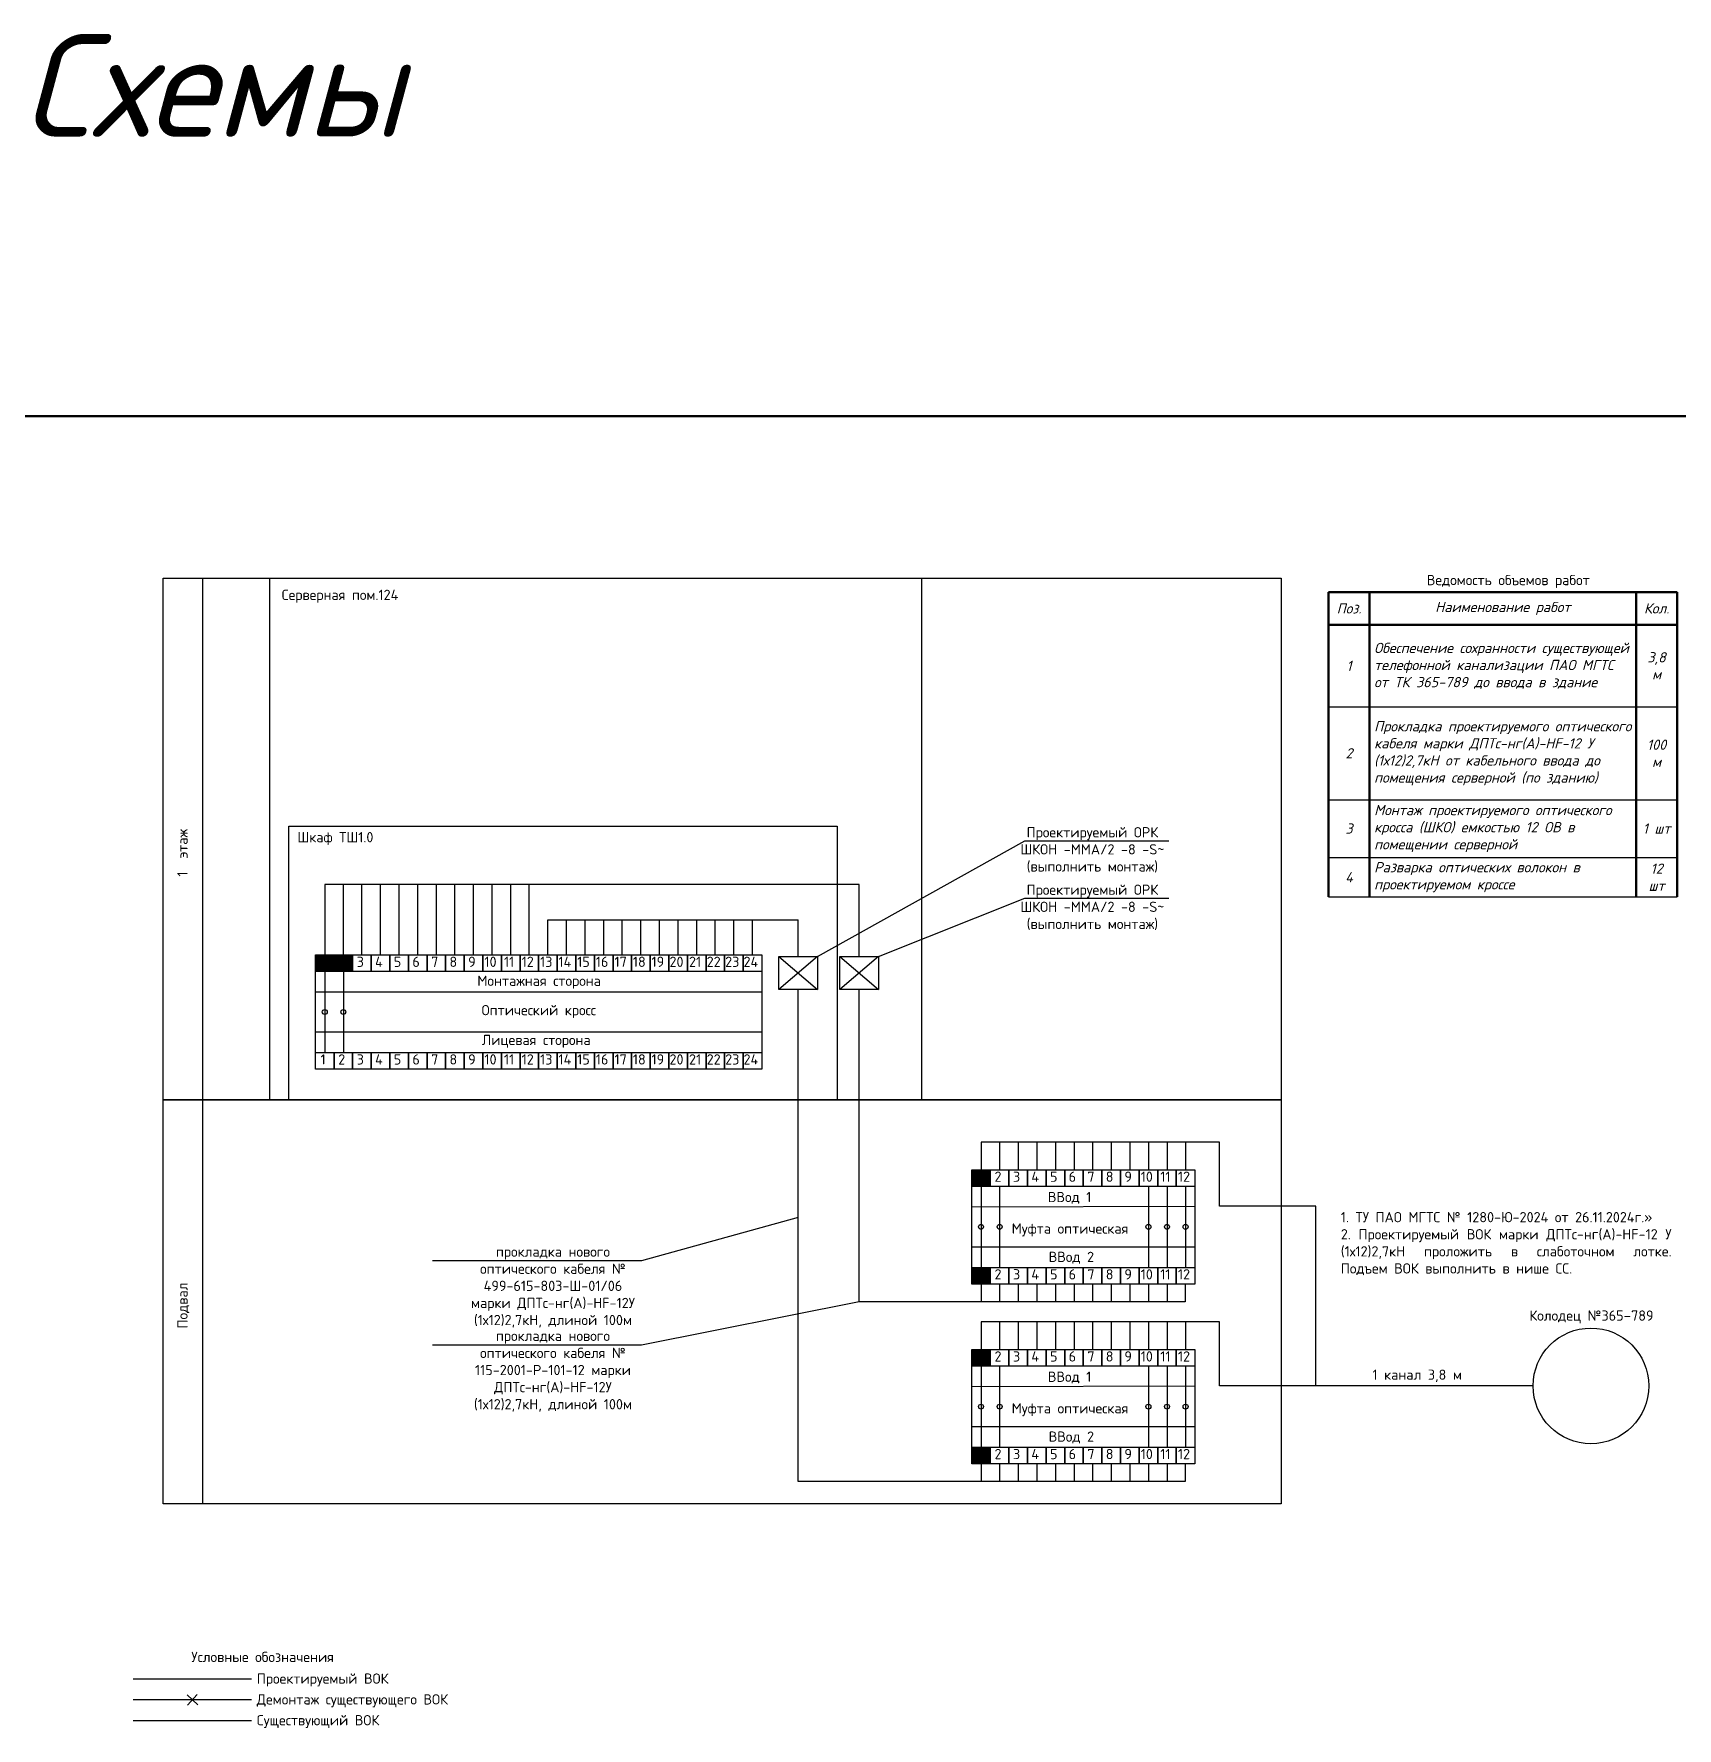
# Model space of a CAD drawing. Extents: x -260425 to 1294666, y -169889 to -2349.
# Drawn here: x 1078828 to 1118898, y -43669 to -2357 of the extents above; entities that cross this region are included whole.
import ezdxf

# ---------------------------------------------------------------- set-up
doc = ezdxf.new("R2010")
doc.units = 0
doc.header["$LTSCALE"] = 100
doc.layers.get('Defpoints').update_dxf_attribs({"color": 42})
for name, color, linetype, lineweight in [('АР_Штриховка_Стималит', 5, 'Continuous', 0), ('СС_Схема', 7, 'Continuous', 30), ('Текст', 7, 'Continuous', 15)]:
    doc.layers.add(name, color=color, linetype=linetype, lineweight=lineweight)
doc.styles.add('1ISOCPEUR', font='isocpeui.ttf', dxfattribs={"height": 250})

# ---------------------------------------------------------------- blocks, each defined once
blk = doc.blocks.new('*T237')
at = {"layer": 'Текст', "color": 0, "lineweight": 50, "transparency": 16777216}
for p, q in [((0, 0), (8500, 0)), ((0, 0), (0, -7436)), ((1000, 0), (1000, -7436)), ((7500, 0), (7500, -7436)), ((8500, 0), (8500, -7436)), ((0, -800), (8500, -800))]:
    blk.add_line(p, q, dxfattribs=at)
at = {"layer": 'Текст', "color": 0, "lineweight": 25, "transparency": 16777216}
for p, q in [((0, -2800), (8500, -2800)), ((0, -5065), (8500, -5065)), ((0, -6471), (8500, -6471)), ((0, -7436), (8500, -7436))]:
    blk.add_line(p, q, dxfattribs=at)
at = {"layer": 'Текст', "color": 0, "transparency": 16777216, "char_height": 250, "style": '1ISOCPEUR'}
for s, insert, width, attachment_point in [('Поз. ', (500, -400), 776.98, 5), ('Наименование работ', (4250, -400), 6276.98, 5), ('Кол.', (8000, -400), 776.98, 5), ('{\\C256;Обеспечение сохранности существующей телефонной канализации ПАО МГТС от ТК 365-789 до ввода в здание}', (1112, -1800), 6276.98, 4), ('3,8 м', (8000, -1800), 776.98, 5), ('1', (500, -1800), 776.98, 5), ('{\\C256;Прокладка проектируемого оптического кабеля марки ДПТс-нг(А)-HF-12 У (1х12)2,7кН от кабельного ввода до помещения серверной (по зданию)}', (1112, -3932), 6276.98, 4), ('100 м', (8000, -3932), 776.98, 5), ('2', (500, -3932), 776.98, 5), ('Монтаж проектируемого оптического кросса (ШКО) емкостью 12 ОВ в помещении серверной', (1112, -5768), 6276.98, 4), ('3', (500, -5768), 776.98, 5), ('1 шт', (8000, -5768), 776.98, 5), ('Разварка оптических волокон в проектируемом кроссе', (1112, -6953), 6276.98, 4), ('4', (500, -6953), 776.98, 5), ('12 шт', (8000, -6953), 776.98, 5)]:
    blk.add_mtext(s, dxfattribs=dict(at, insert=insert, width=width, attachment_point=attachment_point))

msp = doc.modelspace()

# ---------------------------------------------------------------- hatches: boundary and pattern name
at = {"layer": 'АР_Штриховка_Стималит', "ltscale": 100}
h = msp.add_hatch(color=4, dxfattribs=at)
h.dxf.hatch_style = 1
h.paths.add_polyline_path([(1086147.2, -24813.4), (1085693.7, -24813.4), (1085693.7, -25220.3), (1086147.2, -25220.3)])
h = msp.add_hatch(color=4, dxfattribs=at)
h.dxf.hatch_style = 1
h.paths.add_polyline_path([(1086600.7, -24813.4), (1086147.2, -24813.4), (1086147.2, -25220.3), (1086600.7, -25220.3)])
h = msp.add_hatch(color=2, dxfattribs=at)
h.dxf.hatch_style = 1
h.paths.add_polyline_path([(1102150.4, -30053.4), (1101696.9, -30053.4), (1101696.9, -30460.3), (1102150.4, -30460.3)])
h = msp.add_hatch(color=4, dxfattribs=at)
h.dxf.hatch_style = 1
h.paths.add_polyline_path([(1102150.4, -32433.7), (1101696.9, -32433.7), (1101696.9, -32840.6), (1102150.4, -32840.6)])
h = msp.add_hatch(color=2, dxfattribs=at)
h.dxf.hatch_style = 1
h.paths.add_polyline_path([(1102150.4, -34435.9), (1101696.9, -34435.9), (1101696.9, -34842.8), (1102150.4, -34842.8)])
h = msp.add_hatch(color=4, dxfattribs=at)
h.dxf.hatch_style = 1
h.paths.add_polyline_path([(1102150.4, -36816.2), (1101696.9, -36816.2), (1101696.9, -37223.1), (1102150.4, -37223.1)])

# ---------------------------------------------------------------- linework, layer by layer
at = {"layer": 'Defpoints', "lineweight": 50}
msp.add_ray((0, -11682.2), (1, 0), dxfattribs=at)
msp.add_ray((0, -11682.2), (1, 0), dxfattribs=at)
at = {"layer": 'СС_Схема', "color": 5, "ltscale": 100}
for p, q in [((1085920.4, -23101.1), (1085920.4, -24813.4)), ((1098950.1, -23101.1), (1085920.4, -23101.1)), ((1086373.9, -24813.4), (1086373.9, -23101.1)), ((1086827.4, -24813.4), (1086827.4, -23101.1)), ((1087280.9, -24813.4), (1087280.9, -23101.1)), ((1087734.4, -24813.4), (1087734.4, -23101.1)), ((1088187.9, -24813.4), (1088187.9, -23101.1)), ((1088641.4, -24813.4), (1088641.4, -23101.1)), ((1089094.9, -24813.4), (1089094.9, -23101.1)), ((1089548.4, -24813.4), (1089548.4, -23101.1)), ((1090001.9, -24813.4), (1090001.9, -23101.1)), ((1090455.4, -24813.4), (1090455.4, -23101.1)), ((1090908.9, -24813.4), (1090908.9, -23101.1)), ((1098950.1, -24850.3), (1098950.1, -23101.1)), ((1091362.4, -24813.4), (1091362.4, -23957.2)), ((1091362.4, -23957.2), (1097464.6, -23957.2)), ((1091815.8, -24813.4), (1091815.8, -23957.2)), ((1092269.3, -24813.4), (1092269.3, -23957.2)), ((1092722.8, -24813.4), (1092722.8, -23957.2)), ((1093176.3, -24813.4), (1093176.3, -23957.2)), ((1093629.8, -24813.4), (1093629.8, -23957.2)), ((1094083.3, -24813.4), (1094083.3, -23957.2)), ((1094536.8, -24813.4), (1094536.8, -23957.2)), ((1094990.3, -24813.4), (1094990.3, -23957.2)), ((1095443.8, -24813.4), (1095443.8, -23957.2)), ((1095897.3, -24813.4), (1095897.3, -23957.2)), ((1096350.8, -24813.4), (1096350.8, -23957.2)), ((1097464.6, -24850.3), (1097464.6, -23957.2)), ((1097464.6, -37654.4), (1097464.6, -25660.6)), ((1098950.1, -33271.8), (1098950.1, -25660.6)), ((1101923.6, -32840.6), (1101923.6, -33271.8)), ((1102377.1, -32840.6), (1102377.1, -33271.8)), ((1102830.6, -32840.6), (1102830.6, -33271.8)), ((1103284.1, -32840.6), (1103284.1, -33271.8)), ((1103737.6, -32840.6), (1103737.6, -33271.8)), ((1104191.1, -32840.6), (1104191.1, -33271.8)), ((1104644.6, -32840.6), (1104644.6, -33271.8)), ((1105098.1, -32840.6), (1105098.1, -33271.8)), ((1105551.6, -32840.6), (1105551.6, -33271.8)), ((1106005.1, -32840.6), (1106005.1, -33271.8)), ((1106458.6, -32840.6), (1106458.6, -33271.8)), ((1106904.2, -32840.6), (1106904.2, -33271.8)), ((1106904.2, -33271.8), (1098950.1, -33271.8)), ((1101923.6, -37223.1), (1101923.6, -37654.4)), ((1102377.1, -37223.1), (1102377.1, -37654.4)), ((1102830.6, -37223.1), (1102830.6, -37654.4)), ((1103284.1, -37223.1), (1103284.1, -37654.4)), ((1103737.6, -37223.1), (1103737.6, -37654.4)), ((1104191.1, -37223.1), (1104191.1, -37654.4)), ((1104644.6, -37223.1), (1104644.6, -37654.4)), ((1105098.1, -37223.1), (1105098.1, -37654.4)), ((1105551.6, -37223.1), (1105551.6, -37654.4)), ((1106005.1, -37223.1), (1106005.1, -37654.4)), ((1106458.6, -37223.1), (1106458.6, -37654.4)), ((1106904.2, -37223.1), (1106904.2, -37654.4)), ((1106904.2, -37654.4), (1097464.6, -37654.4)), ((1084137.7, -42472.9), (1081245.3, -42472.9))]:
    msp.add_line(p, q, dxfattribs=at)
at = {"layer": 'СС_Схема', "ltscale": 100}
for p, q in [((1096990.9, -24850.3), (1097938.2, -25660.6)), ((1097938.2, -24850.3), (1096990.9, -25660.6)), ((1098476.5, -24850.3), (1099423.8, -25660.6)), ((1099423.8, -24850.3), (1098476.5, -25660.6)), ((1085920.4, -25220.3), (1085920.4, -27193.6)), ((1086373.9, -25220.3), (1086373.9, -27193.6)), ((1085693.7, -25716.1), (1096577.5, -25716.1)), ((1085693.7, -26689.3), (1096577.5, -26689.3)), ((1101923.6, -30460.3), (1101923.6, -32433.7)), ((1102377.1, -30460.3), (1102377.1, -32433.7)), ((1106005.1, -30460.3), (1106005.1, -32433.7)), ((1106458.6, -30460.3), (1106458.6, -32433.7)), ((1106912.1, -30460.3), (1106912.1, -32433.7)), ((1101696.9, -30956.1), (1107138.8, -30943.1)), ((1101696.9, -31929.4), (1107138.8, -31929.4)), ((1101923.6, -34842.8), (1101923.6, -36816.2)), ((1102377.1, -34842.8), (1102377.1, -36816.2)), ((1106005.1, -34842.8), (1106005.1, -36816.2)), ((1106458.6, -34842.8), (1106458.6, -36816.2)), ((1106912.1, -34842.8), (1106912.1, -36816.2)), ((1101696.9, -35338.6), (1107138.8, -35325.6)), ((1101696.9, -36311.9), (1107138.8, -36311.9))]:
    msp.add_line(p, q, dxfattribs=at)
at = {"layer": 'СС_Схема', "color": 3, "ltscale": 100}
for p, q in [((1107735.4, -29383.2), (1101923.6, -29383.2)), ((1101923.6, -29383.2), (1101923.6, -30053.4)), ((1102377.1, -29383.2), (1102377.1, -30053.4)), ((1102830.6, -29383.2), (1102830.6, -30053.4)), ((1103284.1, -29383.2), (1103284.1, -30053.4)), ((1103737.6, -29383.2), (1103737.6, -30053.4)), ((1104191.1, -29383.2), (1104191.1, -30053.4)), ((1104644.6, -29383.2), (1104644.6, -30053.4)), ((1105098.1, -29383.2), (1105098.1, -30053.4)), ((1105551.6, -29383.2), (1105551.6, -30053.4)), ((1106005.1, -29383.2), (1106005.1, -30053.4)), ((1106458.6, -29383.2), (1106458.6, -30053.4)), ((1106912.1, -29383.2), (1106912.1, -30053.4)), ((1107735.4, -30943.1), (1107735.4, -29383.2)), ((1110088.3, -30942.2), (1107735.4, -30942.2)), ((1107735.4, -33765.7), (1101923.6, -33765.7)), ((1101923.6, -33765.7), (1101923.6, -34435.9)), ((1102377.1, -33765.7), (1102377.1, -34435.9)), ((1102830.6, -33765.7), (1102830.6, -34435.9)), ((1103284.1, -33765.7), (1103284.1, -34435.9)), ((1103737.6, -33765.7), (1103737.6, -34435.9)), ((1104191.1, -33765.7), (1104191.1, -34435.9)), ((1104644.6, -33765.7), (1104644.6, -34435.9)), ((1105098.1, -33765.7), (1105098.1, -34435.9)), ((1105551.6, -33765.7), (1105551.6, -34435.9)), ((1106005.1, -33765.7), (1106005.1, -34435.9)), ((1106458.6, -33765.7), (1106458.6, -34435.9)), ((1106912.1, -33765.7), (1106912.1, -34435.9)), ((1107735.4, -35325.6), (1107735.4, -33765.7)), ((1115386.2, -35324.7), (1107735.4, -35324.7)), ((1084137.7, -42980.2), (1081245.3, -42980.2)), ((1084137.7, -43487.6), (1081245.3, -43487.6))]:
    msp.add_line(p, q, dxfattribs=at)
at = {"layer": 'СС_Схема', "color": 3}
msp.add_line((1110088.3, -35324.7), (1110088.3, -30942.2), dxfattribs=at)
at = {"layer": 'СС_Схема', "ltscale": 100}
for points in [[(1081978.8, -15628), (1082937.4, -15628), (1082937.4, -38201.6), (1081978.8, -38201.6)], [(1081978.8, -15628), (1109244.1, -15628), (1109244.1, -28350.8), (1081978.8, -28350.8)], [(1084583.4, -15628), (1100471.7, -15628), (1100471.7, -28350.8), (1084583.4, -28350.8)], [(1085042.4, -21679.7), (1098417.9, -21679.7), (1098417.9, -28350.8), (1085042.4, -28350.8)], [(1085693.7, -24813.4), (1096577.5, -24813.4), (1096577.5, -27600.5), (1085693.7, -27600.5)], [(1085693.7, -24813.4), (1086147.2, -24813.4), (1086147.2, -25220.3), (1085693.7, -25220.3)], [(1086147.2, -24813.4), (1086600.7, -24813.4), (1086600.7, -25220.3), (1086147.2, -25220.3)], [(1086600.7, -24813.4), (1087054.2, -24813.4), (1087054.2, -25220.3), (1086600.7, -25220.3)], [(1087054.2, -24813.4), (1087507.6, -24813.4), (1087507.6, -25220.3), (1087054.2, -25220.3)], [(1087507.6, -24813.4), (1087961.1, -24813.4), (1087961.1, -25220.3), (1087507.6, -25220.3)], [(1087961.1, -24813.4), (1088414.6, -24813.4), (1088414.6, -25220.3), (1087961.1, -25220.3)], [(1088414.6, -24813.4), (1088868.1, -24813.4), (1088868.1, -25220.3), (1088414.6, -25220.3)], [(1088868.1, -24813.4), (1089321.6, -24813.4), (1089321.6, -25220.3), (1088868.1, -25220.3)], [(1089321.6, -24813.4), (1089775.1, -24813.4), (1089775.1, -25220.3), (1089321.6, -25220.3)], [(1089775.1, -24813.4), (1090228.6, -24813.4), (1090228.6, -25220.3), (1089775.1, -25220.3)], [(1090228.6, -24813.4), (1090682.1, -24813.4), (1090682.1, -25220.3), (1090228.6, -25220.3)], [(1090682.1, -24813.4), (1091135.6, -24813.4), (1091135.6, -25220.3), (1090682.1, -25220.3)], [(1091135.6, -24813.4), (1091589.1, -24813.4), (1091589.1, -25220.3), (1091135.6, -25220.3)], [(1091589.1, -24813.4), (1092042.6, -24813.4), (1092042.6, -25220.3), (1091589.1, -25220.3)], [(1092042.6, -24813.4), (1092496.1, -24813.4), (1092496.1, -25220.3), (1092042.6, -25220.3)], [(1092496.1, -24813.4), (1092949.6, -24813.4), (1092949.6, -25220.3), (1092496.1, -25220.3)], [(1092949.6, -24813.4), (1093403.1, -24813.4), (1093403.1, -25220.3), (1092949.6, -25220.3)], [(1093403.1, -24813.4), (1093856.6, -24813.4), (1093856.6, -25220.3), (1093403.1, -25220.3)], [(1093856.6, -24813.4), (1094310.1, -24813.4), (1094310.1, -25220.3), (1093856.6, -25220.3)], [(1094310.1, -24813.4), (1094763.6, -24813.4), (1094763.6, -25220.3), (1094310.1, -25220.3)], [(1094763.6, -24813.4), (1095217.1, -24813.4), (1095217.1, -25220.3), (1094763.6, -25220.3)], [(1095217.1, -24813.4), (1095670.6, -24813.4), (1095670.6, -25220.3), (1095217.1, -25220.3)], [(1095670.6, -24813.4), (1096124, -24813.4), (1096124, -25220.3), (1095670.6, -25220.3)], [(1096124, -24813.4), (1096577.5, -24813.4), (1096577.5, -25220.3), (1096124, -25220.3)], [(1096990.9, -24850.3), (1097938.2, -24850.3), (1097938.2, -25660.6), (1096990.9, -25660.6)], [(1098476.5, -24850.3), (1099423.8, -24850.3), (1099423.8, -25660.6), (1098476.5, -25660.6)], [(1085693.7, -27193.6), (1086147.2, -27193.6), (1086147.2, -27600.5), (1085693.7, -27600.5)], [(1086147.2, -27193.6), (1086600.7, -27193.6), (1086600.7, -27600.5), (1086147.2, -27600.5)], [(1086600.7, -27193.6), (1087054.2, -27193.6), (1087054.2, -27600.5), (1086600.7, -27600.5)], [(1087054.2, -27193.6), (1087507.6, -27193.6), (1087507.6, -27600.5), (1087054.2, -27600.5)], [(1087507.6, -27193.6), (1087961.1, -27193.6), (1087961.1, -27600.5), (1087507.6, -27600.5)], [(1087961.1, -27193.6), (1088414.6, -27193.6), (1088414.6, -27600.5), (1087961.1, -27600.5)], [(1088414.6, -27193.6), (1088868.1, -27193.6), (1088868.1, -27600.5), (1088414.6, -27600.5)], [(1088868.1, -27193.6), (1089321.6, -27193.6), (1089321.6, -27600.5), (1088868.1, -27600.5)], [(1089321.6, -27193.6), (1089775.1, -27193.6), (1089775.1, -27600.5), (1089321.6, -27600.5)], [(1089775.1, -27193.6), (1090228.6, -27193.6), (1090228.6, -27600.5), (1089775.1, -27600.5)], [(1090228.6, -27193.6), (1090682.1, -27193.6), (1090682.1, -27600.5), (1090228.6, -27600.5)], [(1090682.1, -27193.6), (1091135.6, -27193.6), (1091135.6, -27600.5), (1090682.1, -27600.5)], [(1091135.6, -27193.6), (1091589.1, -27193.6), (1091589.1, -27600.5), (1091135.6, -27600.5)], [(1091589.1, -27193.6), (1092042.6, -27193.6), (1092042.6, -27600.5), (1091589.1, -27600.5)], [(1092042.6, -27193.6), (1092496.1, -27193.6), (1092496.1, -27600.5), (1092042.6, -27600.5)], [(1092496.1, -27193.6), (1092949.6, -27193.6), (1092949.6, -27600.5), (1092496.1, -27600.5)], [(1092949.6, -27193.6), (1093403.1, -27193.6), (1093403.1, -27600.5), (1092949.6, -27600.5)], [(1093403.1, -27193.6), (1093856.6, -27193.6), (1093856.6, -27600.5), (1093403.1, -27600.5)], [(1093856.6, -27193.6), (1094310.1, -27193.6), (1094310.1, -27600.5), (1093856.6, -27600.5)], [(1094310.1, -27193.6), (1094763.6, -27193.6), (1094763.6, -27600.5), (1094310.1, -27600.5)], [(1094763.6, -27193.6), (1095217.1, -27193.6), (1095217.1, -27600.5), (1094763.6, -27600.5)], [(1095217.1, -27193.6), (1095670.6, -27193.6), (1095670.6, -27600.5), (1095217.1, -27600.5)], [(1095670.6, -27193.6), (1096124, -27193.6), (1096124, -27600.5), (1095670.6, -27600.5)], [(1096124, -27193.6), (1096577.5, -27193.6), (1096577.5, -27600.5), (1096124, -27600.5)], [(1081978.8, -28350.8), (1109244.1, -28350.8), (1109244.1, -38201.6), (1081978.8, -38201.6)], [(1101696.9, -30053.4), (1107138.8, -30053.4), (1107138.8, -32840.6), (1101696.9, -32840.6)], [(1101696.9, -30053.4), (1102150.4, -30053.4), (1102150.4, -30460.3), (1101696.9, -30460.3)], [(1102150.4, -30053.4), (1102603.9, -30053.4), (1102603.9, -30460.3), (1102150.4, -30460.3)], [(1102603.9, -30053.4), (1103057.4, -30053.4), (1103057.4, -30460.3), (1102603.9, -30460.3)], [(1103057.4, -30053.4), (1103510.9, -30053.4), (1103510.9, -30460.3), (1103057.4, -30460.3)], [(1103510.9, -30053.4), (1103964.4, -30053.4), (1103964.4, -30460.3), (1103510.9, -30460.3)], [(1103964.4, -30053.4), (1104417.8, -30053.4), (1104417.8, -30460.3), (1103964.4, -30460.3)], [(1104417.8, -30053.4), (1104871.3, -30053.4), (1104871.3, -30460.3), (1104417.8, -30460.3)], [(1104871.3, -30053.4), (1105324.8, -30053.4), (1105324.8, -30460.3), (1104871.3, -30460.3)], [(1105324.8, -30053.4), (1105778.3, -30053.4), (1105778.3, -30460.3), (1105324.8, -30460.3)], [(1105778.3, -30053.4), (1106231.8, -30053.4), (1106231.8, -30460.3), (1105778.3, -30460.3)], [(1106231.8, -30053.4), (1106685.3, -30053.4), (1106685.3, -30460.3), (1106231.8, -30460.3)], [(1106685.3, -30053.4), (1107138.8, -30053.4), (1107138.8, -30460.3), (1106685.3, -30460.3)], [(1101696.9, -32433.7), (1102150.4, -32433.7), (1102150.4, -32840.6), (1101696.9, -32840.6)], [(1102150.4, -32433.7), (1102603.9, -32433.7), (1102603.9, -32840.6), (1102150.4, -32840.6)], [(1102603.9, -32433.7), (1103057.4, -32433.7), (1103057.4, -32840.6), (1102603.9, -32840.6)], [(1103057.4, -32433.7), (1103510.9, -32433.7), (1103510.9, -32840.6), (1103057.4, -32840.6)], [(1103510.9, -32433.7), (1103964.4, -32433.7), (1103964.4, -32840.6), (1103510.9, -32840.6)], [(1103964.4, -32433.7), (1104417.8, -32433.7), (1104417.8, -32840.6), (1103964.4, -32840.6)], [(1104417.8, -32433.7), (1104871.3, -32433.7), (1104871.3, -32840.6), (1104417.8, -32840.6)], [(1104871.3, -32433.7), (1105324.8, -32433.7), (1105324.8, -32840.6), (1104871.3, -32840.6)], [(1105324.8, -32433.7), (1105778.3, -32433.7), (1105778.3, -32840.6), (1105324.8, -32840.6)], [(1105778.3, -32433.7), (1106231.8, -32433.7), (1106231.8, -32840.6), (1105778.3, -32840.6)], [(1106231.8, -32433.7), (1106685.3, -32433.7), (1106685.3, -32840.6), (1106231.8, -32840.6)], [(1106685.3, -32433.7), (1107138.8, -32433.7), (1107138.8, -32840.6), (1106685.3, -32840.6)], [(1101696.9, -34435.9), (1107138.8, -34435.9), (1107138.8, -37223.1), (1101696.9, -37223.1)], [(1101696.9, -34435.9), (1102150.4, -34435.9), (1102150.4, -34842.8), (1101696.9, -34842.8)], [(1102150.4, -34435.9), (1102603.9, -34435.9), (1102603.9, -34842.8), (1102150.4, -34842.8)], [(1102603.9, -34435.9), (1103057.4, -34435.9), (1103057.4, -34842.8), (1102603.9, -34842.8)], [(1103057.4, -34435.9), (1103510.9, -34435.9), (1103510.9, -34842.8), (1103057.4, -34842.8)], [(1103510.9, -34435.9), (1103964.4, -34435.9), (1103964.4, -34842.8), (1103510.9, -34842.8)], [(1103964.4, -34435.9), (1104417.8, -34435.9), (1104417.8, -34842.8), (1103964.4, -34842.8)], [(1104417.8, -34435.9), (1104871.3, -34435.9), (1104871.3, -34842.8), (1104417.8, -34842.8)], [(1104871.3, -34435.9), (1105324.8, -34435.9), (1105324.8, -34842.8), (1104871.3, -34842.8)], [(1105324.8, -34435.9), (1105778.3, -34435.9), (1105778.3, -34842.8), (1105324.8, -34842.8)], [(1105778.3, -34435.9), (1106231.8, -34435.9), (1106231.8, -34842.8), (1105778.3, -34842.8)], [(1106231.8, -34435.9), (1106685.3, -34435.9), (1106685.3, -34842.8), (1106231.8, -34842.8)], [(1106685.3, -34435.9), (1107138.8, -34435.9), (1107138.8, -34842.8), (1106685.3, -34842.8)], [(1101696.9, -36816.2), (1102150.4, -36816.2), (1102150.4, -37223.1), (1101696.9, -37223.1)], [(1102150.4, -36816.2), (1102603.9, -36816.2), (1102603.9, -37223.1), (1102150.4, -37223.1)], [(1102603.9, -36816.2), (1103057.4, -36816.2), (1103057.4, -37223.1), (1102603.9, -37223.1)], [(1103057.4, -36816.2), (1103510.9, -36816.2), (1103510.9, -37223.1), (1103057.4, -37223.1)], [(1103510.9, -36816.2), (1103964.4, -36816.2), (1103964.4, -37223.1), (1103510.9, -37223.1)], [(1103964.4, -36816.2), (1104417.8, -36816.2), (1104417.8, -37223.1), (1103964.4, -37223.1)], [(1104417.8, -36816.2), (1104871.3, -36816.2), (1104871.3, -37223.1), (1104417.8, -37223.1)], [(1104871.3, -36816.2), (1105324.8, -36816.2), (1105324.8, -37223.1), (1104871.3, -37223.1)], [(1105324.8, -36816.2), (1105778.3, -36816.2), (1105778.3, -37223.1), (1105324.8, -37223.1)], [(1105778.3, -36816.2), (1106231.8, -36816.2), (1106231.8, -37223.1), (1105778.3, -37223.1)], [(1106231.8, -36816.2), (1106685.3, -36816.2), (1106685.3, -37223.1), (1106231.8, -37223.1)], [(1106685.3, -36816.2), (1107138.8, -36816.2), (1107138.8, -37223.1), (1106685.3, -37223.1)]]:
    msp.add_lwpolyline(points, close=True, dxfattribs=at)
for points in [[(1097938.2, -24850.3), (1102995.2, -22033.1), (1106499.7, -22033.1)], [(1099423.8, -24850.3), (1102995.2, -23434.6), (1106499.7, -23434.6)], [(1097464.6, -31219.3), (1093644.7, -32276.7), (1088545, -32276.7)], [(1098950.1, -33271.8), (1093644.7, -34329.2), (1088545, -34329.2)]]:
    msp.add_lwpolyline(points, dxfattribs=at)
at = {"layer": 'СС_Схема', "color": 3, "ltscale": 100}
for points in [[(1082561.5, -42859.7), (1082821.5, -43100.8)], [(1082812.1, -42850.2), (1082571, -43110.2)]]:
    msp.add_lwpolyline(points, dxfattribs=at)
at = {"layer": 'СС_Схема', "ltscale": 100}
for centre in [(1085920.4, -26206.9), (1086373.9, -26206.9), (1101923.6, -31447), (1102377.1, -31447), (1106005.1, -31447), (1106458.6, -31447), (1106912.1, -31447), (1101923.6, -35829.5), (1102377.1, -35829.5), (1106005.1, -35829.5), (1106458.6, -35829.5), (1106912.1, -35829.5)]:
    msp.add_circle(centre, 60.1, dxfattribs=at)
at = {"layer": 'СС_Схема'}
msp.add_circle((1116797, -35324.7), 1410.9, dxfattribs=at)

# ---------------------------------------------------------------- block references
msp.add_blockref('*T237', (1110397.6, -15966.7))

# ---------------------------------------------------------------- texts
at = {"attachment_point": 1, "style": '1ISOCPEUR'}
for s, width, gutter_width, insert, char_height in [('Схемы', 52487.113, 12.5, (1078540.8, -2365.8), 2500), ('\\pxqc;{\\fISOCPEUR|b0|i0|c204|p34;Ведомость объемов работ}', 5434.347, 1250, (1112063.7, -15550), 250), ('\\pxqc;{\\fISOCPEUR|b0|i0|c204|p34;Серверная пом.124}', 5434.347, 1250, (1083575.9, -15910.8), 250), ('\\pxqc;{\\fISOCPEUR|b0|i0|c204|p34;Шкаф ТШ1.0}', 5434.347, 1250, (1083463.2, -21819.5), 250), ('\\pxqc;{\\fISOCPEUR|b0|i0|c204|p34;Проектируемый ОРК\\PШКОН -ММА/2 -8 -S~\\P(выполнить монтаж)}', 3610.74, 1250, (1102833, -21699.6), 250), ('\\pxqc;{\\fISOCPEUR|b0|i0|c204|p34;Проектируемый ОРК\\PШКОН -ММА/2 -8 -S~\\P(выполнить монтаж)}', 3610.74, 1250, (1102833, -23101), 250), ('\\pxqc;{\\fISOCPEUR|b0|i0|c204|p34;1}', 5434.347, 1250, (1083163.6, -24858.4), 250), ('\\pxqc;{\\fISOCPEUR|b0|i0|c204|p34;2}', 5434.347, 1250, (1083617.1, -24858.4), 250), ('\\pxqc;{\\fISOCPEUR|b0|i0|c204|p34;3}', 5434.347, 1250, (1084070.6, -24858.4), 250), ('\\pxqc;{\\fISOCPEUR|b0|i0|c204|p34;4}', 5434.347, 1250, (1084524.1, -24858.4), 250), ('\\pxqc;{\\fISOCPEUR|b0|i0|c204|p34;5}', 5434.347, 1250, (1084977.6, -24858.4), 250), ('\\pxqc;{\\fISOCPEUR|b0|i0|c204|p34;6}', 5434.347, 1250, (1085431.1, -24858.4), 250), ('\\pxqc;{\\fISOCPEUR|b0|i0|c204|p34;7}', 5434.347, 1250, (1085884.6, -24858.4), 250), ('\\pxqc;{\\fISOCPEUR|b0|i0|c204|p34;8}', 5434.347, 1250, (1086338.1, -24858.4), 250), ('\\pxqc;{\\fISOCPEUR|b0|i0|c204|p34;9}', 5434.347, 1250, (1086791.6, -24858.4), 250), ('\\pxqc;{\\fISOCPEUR|b0|i0|c204|p34;10}', 5434.347, 1250, (1087245.1, -24858.4), 250), ('\\pxqc;{\\fISOCPEUR|b0|i0|c204|p34;11}', 5434.347, 1250, (1087698.6, -24858.4), 250), ('\\pxqc;{\\fISOCPEUR|b0|i0|c204|p34;12}', 5434.347, 1250, (1088152.1, -24858.4), 250), ('\\pxqc;{\\fISOCPEUR|b0|i0|c204|p34;13}', 5434.347, 1250, (1088605.6, -24858.4), 250), ('\\pxqc;{\\fISOCPEUR|b0|i0|c204|p34;14}', 5434.347, 1250, (1089059.1, -24858.4), 250), ('\\pxqc;{\\fISOCPEUR|b0|i0|c204|p34;15}', 5434.347, 1250, (1089512.6, -24858.4), 250), ('\\pxqc;{\\fISOCPEUR|b0|i0|c204|p34;16}', 5434.347, 1250, (1089966.1, -24858.4), 250), ('\\pxqc;{\\fISOCPEUR|b0|i0|c204|p34;17}', 5434.347, 1250, (1090419.6, -24858.4), 250), ('\\pxqc;{\\fISOCPEUR|b0|i0|c204|p34;18}', 5434.347, 1250, (1090873.1, -24858.4), 250), ('\\pxqc;{\\fISOCPEUR|b0|i0|c204|p34;19}', 5434.347, 1250, (1091326.5, -24858.4), 250), ('\\pxqc;{\\fISOCPEUR|b0|i0|c204|p34;20}', 5434.347, 1250, (1091780, -24858.4), 250), ('\\pxqc;{\\fISOCPEUR|b0|i0|c204|p34;21}', 5434.347, 1250, (1092233.5, -24858.4), 250), ('\\pxqc;{\\fISOCPEUR|b0|i0|c204|p34;22}', 5434.347, 1250, (1092687, -24858.4), 250), ('\\pxqc;{\\fISOCPEUR|b0|i0|c204|p34;23}', 5434.347, 1250, (1093140.5, -24858.4), 250), ('\\pxqc;{\\fISOCPEUR|b0|i0|c204|p34;24}', 5434.347, 1250, (1093594, -24858.4), 250), ('\\pxqc;{\\fISOCPEUR|b0|i0|c204|p34;Монтажная сторона}', 5434.347, 1250, (1088430.4, -25321.3), 250), ('\\pxqc;{\\fISOCPEUR|b0|i0|c204|p34;Оптический кросс}', 5434.347, 1250, (1088419.9, -26037), 250), ('\\pxqc;{\\fISOCPEUR|b0|i0|c204|p34;Лицевая сторона}', 5434.347, 1250, (1088360.8, -26763.8), 250), ('\\pxqc;{\\fISOCPEUR|b0|i0|c204|p34;1}', 5434.347, 1250, (1083163.6, -27238.6), 250), ('\\pxqc;{\\fISOCPEUR|b0|i0|c204|p34;2}', 5434.347, 1250, (1083617.1, -27238.6), 250), ('\\pxqc;{\\fISOCPEUR|b0|i0|c204|p34;3}', 5434.347, 1250, (1084070.6, -27238.6), 250), ('\\pxqc;{\\fISOCPEUR|b0|i0|c204|p34;4}', 5434.347, 1250, (1084524.1, -27238.6), 250), ('\\pxqc;{\\fISOCPEUR|b0|i0|c204|p34;5}', 5434.347, 1250, (1084977.6, -27238.6), 250), ('\\pxqc;{\\fISOCPEUR|b0|i0|c204|p34;6}', 5434.347, 1250, (1085431.1, -27238.6), 250), ('\\pxqc;{\\fISOCPEUR|b0|i0|c204|p34;7}', 5434.347, 1250, (1085884.6, -27238.6), 250), ('\\pxqc;{\\fISOCPEUR|b0|i0|c204|p34;8}', 5434.347, 1250, (1086338.1, -27238.6), 250), ('\\pxqc;{\\fISOCPEUR|b0|i0|c204|p34;9}', 5434.347, 1250, (1086791.6, -27238.6), 250), ('\\pxqc;{\\fISOCPEUR|b0|i0|c204|p34;10}', 5434.347, 1250, (1087245.1, -27238.6), 250), ('\\pxqc;{\\fISOCPEUR|b0|i0|c204|p34;11}', 5434.347, 1250, (1087698.6, -27238.6), 250), ('\\pxqc;{\\fISOCPEUR|b0|i0|c204|p34;12}', 5434.347, 1250, (1088152.1, -27238.6), 250), ('\\pxqc;{\\fISOCPEUR|b0|i0|c204|p34;13}', 5434.347, 1250, (1088605.6, -27238.6), 250), ('\\pxqc;{\\fISOCPEUR|b0|i0|c204|p34;14}', 5434.347, 1250, (1089059.1, -27238.6), 250), ('\\pxqc;{\\fISOCPEUR|b0|i0|c204|p34;15}', 5434.347, 1250, (1089512.6, -27238.6), 250), ('\\pxqc;{\\fISOCPEUR|b0|i0|c204|p34;16}', 5434.347, 1250, (1089966.1, -27238.6), 250), ('\\pxqc;{\\fISOCPEUR|b0|i0|c204|p34;17}', 5434.347, 1250, (1090419.6, -27238.6), 250), ('\\pxqc;{\\fISOCPEUR|b0|i0|c204|p34;18}', 5434.347, 1250, (1090873.1, -27238.6), 250), ('\\pxqc;{\\fISOCPEUR|b0|i0|c204|p34;19}', 5434.347, 1250, (1091326.5, -27238.6), 250), ('\\pxqc;{\\fISOCPEUR|b0|i0|c204|p34;20}', 5434.347, 1250, (1091780, -27238.6), 250), ('\\pxqc;{\\fISOCPEUR|b0|i0|c204|p34;21}', 5434.347, 1250, (1092233.5, -27238.6), 250), ('\\pxqc;{\\fISOCPEUR|b0|i0|c204|p34;22}', 5434.347, 1250, (1092687, -27238.6), 250), ('\\pxqc;{\\fISOCPEUR|b0|i0|c204|p34;23}', 5434.347, 1250, (1093140.5, -27238.6), 250), ('\\pxqc;{\\fISOCPEUR|b0|i0|c204|p34;24}', 5434.347, 1250, (1093594, -27238.6), 250), ('\\pxqc;{\\fISOCPEUR|b0|i0|c204|p34;1}', 5434.347, 1250, (1099166.9, -30098.4), 250), ('\\pxqc;{\\fISOCPEUR|b0|i0|c204|p34;2}', 5434.347, 1250, (1099620.3, -30098.4), 250), ('\\pxqc;{\\fISOCPEUR|b0|i0|c204|p34;3}', 5434.347, 1250, (1100073.8, -30098.4), 250), ('\\pxqc;{\\fISOCPEUR|b0|i0|c204|p34;4}', 5434.347, 1250, (1100527.3, -30098.4), 250), ('\\pxqc;{\\fISOCPEUR|b0|i0|c204|p34;5}', 5434.347, 1250, (1100980.8, -30098.4), 250), ('\\pxqc;{\\fISOCPEUR|b0|i0|c204|p34;6}', 5434.347, 1250, (1101434.3, -30098.4), 250), ('\\pxqc;{\\fISOCPEUR|b0|i0|c204|p34;7}', 5434.347, 1250, (1101887.8, -30098.4), 250), ('\\pxqc;{\\fISOCPEUR|b0|i0|c204|p34;8}', 5434.347, 1250, (1102341.3, -30098.4), 250), ('\\pxqc;{\\fISOCPEUR|b0|i0|c204|p34;9}', 5434.347, 1250, (1102794.8, -30098.4), 250), ('\\pxqc;{\\fISOCPEUR|b0|i0|c204|p34;10}', 5434.347, 1250, (1103248.3, -30098.4), 250), ('\\pxqc;{\\fISOCPEUR|b0|i0|c204|p34;11}', 5434.347, 1250, (1103701.8, -30098.4), 250), ('\\pxqc;{\\fISOCPEUR|b0|i0|c204|p34;12}', 5434.347, 1250, (1104155.3, -30098.4), 250), ('\\pxqc;{\\fISOCPEUR|b0|i0|c204|p34;ВВод 1}', 5434.347, 1250, (1101366, -30593.7), 250), ('\\pxqc;{\\fISOCPEUR|b0|i0|c204|p34;Муфта оптическая}', 5434.347, 1250, (1101375.9, -31363), 250), ('\\pxqj;{\\fISOCPEUR|b0|i0|c204|p34;1. ТУ ПАО МГТС № 1280-Ю-2024 от 26.11.2024г.»\\P2. Проектируемый ВОК марки ДПТс-нг(А)-HF-12 У (1х12)2,7кН проложить в слаботочном лотке. Подъем ВОК выполнить в нише СС.}', 8041.987, 1250, (1110696.8, -31084.9), 250), ('\\pxqc;{\\fISOCPEUR|b0|i0|c204|p34;прокладка нового оптического кабеля № 499-615-803-Ш-01/06 марки ДПТс-нг(А)-HF-12У (1х12)2,7кН, длиной 100м}', 4294.064, 1250, (1089338.2, -31926.3), 250), ('\\pxqc;{\\fISOCPEUR|b0|i0|c204|p34;ВВод 2}', 5434.347, 1250, (1101409.2, -32053.2), 250), ('\\pxqc;{\\fISOCPEUR|b0|i0|c204|p34;1}', 5434.347, 1250, (1099166.9, -32478.7), 250), ('\\pxqc;{\\fISOCPEUR|b0|i0|c204|p34;2}', 5434.347, 1250, (1099620.3, -32478.7), 250), ('\\pxqc;{\\fISOCPEUR|b0|i0|c204|p34;3}', 5434.347, 1250, (1100073.8, -32478.7), 250), ('\\pxqc;{\\fISOCPEUR|b0|i0|c204|p34;4}', 5434.347, 1250, (1100527.3, -32478.7), 250), ('\\pxqc;{\\fISOCPEUR|b0|i0|c204|p34;5}', 5434.347, 1250, (1100980.8, -32478.7), 250), ('\\pxqc;{\\fISOCPEUR|b0|i0|c204|p34;6}', 5434.347, 1250, (1101434.3, -32478.7), 250), ('\\pxqc;{\\fISOCPEUR|b0|i0|c204|p34;7}', 5434.347, 1250, (1101887.8, -32478.7), 250), ('\\pxqc;{\\fISOCPEUR|b0|i0|c204|p34;8}', 5434.347, 1250, (1102341.3, -32478.7), 250), ('\\pxqc;{\\fISOCPEUR|b0|i0|c204|p34;9}', 5434.347, 1250, (1102794.8, -32478.7), 250), ('\\pxqc;{\\fISOCPEUR|b0|i0|c204|p34;10}', 5434.347, 1250, (1103248.3, -32478.7), 250), ('\\pxqc;{\\fISOCPEUR|b0|i0|c204|p34;11}', 5434.347, 1250, (1103701.8, -32478.7), 250), ('\\pxqc;{\\fISOCPEUR|b0|i0|c204|p34;12}', 5434.347, 1250, (1104155.3, -32478.7), 250), ('\\pxqc;{\\fISOCPEUR|b0|i0|c204|p34;Колодец №365–789}', 5434.347, 1250, (1114091.8, -33484.4), 250), ('\\pxqc;{\\fISOCPEUR|b0|i0|c204|p34;прокладка нового оптического кабеля № 115-2001-Р-101-12 марки ДПТс-нг(А)-HF-12У (1х12)2,7кН, длиной 100м}', 4294.064, 1250, (1089338.2, -33978.8), 250), ('\\pxqc;{\\fISOCPEUR|b0|i0|c204|p34;1}', 5434.347, 1250, (1099166.9, -34480.9), 250), ('\\pxqc;{\\fISOCPEUR|b0|i0|c204|p34;2}', 5434.347, 1250, (1099620.3, -34480.9), 250), ('\\pxqc;{\\fISOCPEUR|b0|i0|c204|p34;3}', 5434.347, 1250, (1100073.8, -34480.9), 250), ('\\pxqc;{\\fISOCPEUR|b0|i0|c204|p34;4}', 5434.347, 1250, (1100527.3, -34480.9), 250), ('\\pxqc;{\\fISOCPEUR|b0|i0|c204|p34;5}', 5434.347, 1250, (1100980.8, -34480.9), 250), ('\\pxqc;{\\fISOCPEUR|b0|i0|c204|p34;6}', 5434.347, 1250, (1101434.3, -34480.9), 250), ('\\pxqc;{\\fISOCPEUR|b0|i0|c204|p34;7}', 5434.347, 1250, (1101887.8, -34480.9), 250), ('\\pxqc;{\\fISOCPEUR|b0|i0|c204|p34;8}', 5434.347, 1250, (1102341.3, -34480.9), 250), ('\\pxqc;{\\fISOCPEUR|b0|i0|c204|p34;9}', 5434.347, 1250, (1102794.8, -34480.9), 250), ('\\pxqc;{\\fISOCPEUR|b0|i0|c204|p34;10}', 5434.347, 1250, (1103248.3, -34480.9), 250), ('\\pxqc;{\\fISOCPEUR|b0|i0|c204|p34;11}', 5434.347, 1250, (1103701.8, -34480.9), 250), ('\\pxqc;{\\fISOCPEUR|b0|i0|c204|p34;12}', 5434.347, 1250, (1104155.3, -34480.9), 250), ('\\pxqc;{\\fISOCPEUR|b0|i0|c204|p34;ВВод 1}', 5434.347, 1250, (1101366, -34976.2), 250), ('\\pxqc;{\\fISOCPEUR|b0|i0|c204|p34;1 канал 3,8 м}', 5434.347, 1250, (1109841.8, -34925.4), 250), ('\\pxqc;{\\fISOCPEUR|b0|i0|c204|p34;Муфта оптическая}', 5434.347, 1250, (1101375.9, -35745.5), 250), ('\\pxqc;{\\fISOCPEUR|b0|i0|c204|p34;ВВод 2}', 5434.347, 1250, (1101409.2, -36435.7), 250), ('\\pxqc;{\\fISOCPEUR|b0|i0|c204|p34;1}', 5434.347, 1250, (1099166.9, -36861.2), 250), ('\\pxqc;{\\fISOCPEUR|b0|i0|c204|p34;2}', 5434.347, 1250, (1099620.3, -36861.2), 250), ('\\pxqc;{\\fISOCPEUR|b0|i0|c204|p34;3}', 5434.347, 1250, (1100073.8, -36861.2), 250), ('\\pxqc;{\\fISOCPEUR|b0|i0|c204|p34;4}', 5434.347, 1250, (1100527.3, -36861.2), 250), ('\\pxqc;{\\fISOCPEUR|b0|i0|c204|p34;5}', 5434.347, 1250, (1100980.8, -36861.2), 250), ('\\pxqc;{\\fISOCPEUR|b0|i0|c204|p34;6}', 5434.347, 1250, (1101434.3, -36861.2), 250), ('\\pxqc;{\\fISOCPEUR|b0|i0|c204|p34;7}', 5434.347, 1250, (1101887.8, -36861.2), 250), ('\\pxqc;{\\fISOCPEUR|b0|i0|c204|p34;8}', 5434.347, 1250, (1102341.3, -36861.2), 250), ('\\pxqc;{\\fISOCPEUR|b0|i0|c204|p34;9}', 5434.347, 1250, (1102794.8, -36861.2), 250), ('\\pxqc;{\\fISOCPEUR|b0|i0|c204|p34;10}', 5434.347, 1250, (1103248.3, -36861.2), 250), ('\\pxqc;{\\fISOCPEUR|b0|i0|c204|p34;11}', 5434.347, 1250, (1103701.8, -36861.2), 250), ('\\pxqc;{\\fISOCPEUR|b0|i0|c204|p34;12}', 5434.347, 1250, (1104155.3, -36861.2), 250), ('\\pxql;{\\fISOCPEUR|b0|i0|c204|p34;Условные обозначения}', 5434.347, 1250, (1082667.7, -41808.3), 250), ('\\pxql;{\\fISOCPEUR|b0|i0|c204|p34;Проектируемый ВОК}', 5434.347, 1250, (1084263, -42336), 250), ('\\pxql;{\\fISOCPEUR|b0|i0|c204|p34;Демонтаж существующего ВОК}', 5434.347, 1250, (1084263, -42843.4), 250), ('\\pxql;{\\fISOCPEUR|b0|i0|c204|p34;Существующий ВОК}', 5434.347, 1250, (1084263, -43350.8), 250)]:
    msp.add_mtext_dynamic_manual_height_columns(s, width=width, gutter_width=gutter_width, heights=[0], dxfattribs=dict(at, insert=insert, char_height=char_height))
at = {"char_height": 250, "attachment_point": 1, "rotation": 90, "style": '1ISOCPEUR'}
for s, insert in [('\\pxqc;{\\fISOCPEUR|b0|i0|c204|p34;1  этаж}', (1082326.6, -24131)), ('\\pxqc;{\\fISOCPEUR|b0|i0|c204|p34;Подвал}', (1082326.6, -35170.2))]:
    msp.add_mtext_dynamic_manual_height_columns(s, width=3610.74, gutter_width=1250, heights=[0], dxfattribs=dict(at, insert=insert))

doc.saveas('drawing.dxf')
